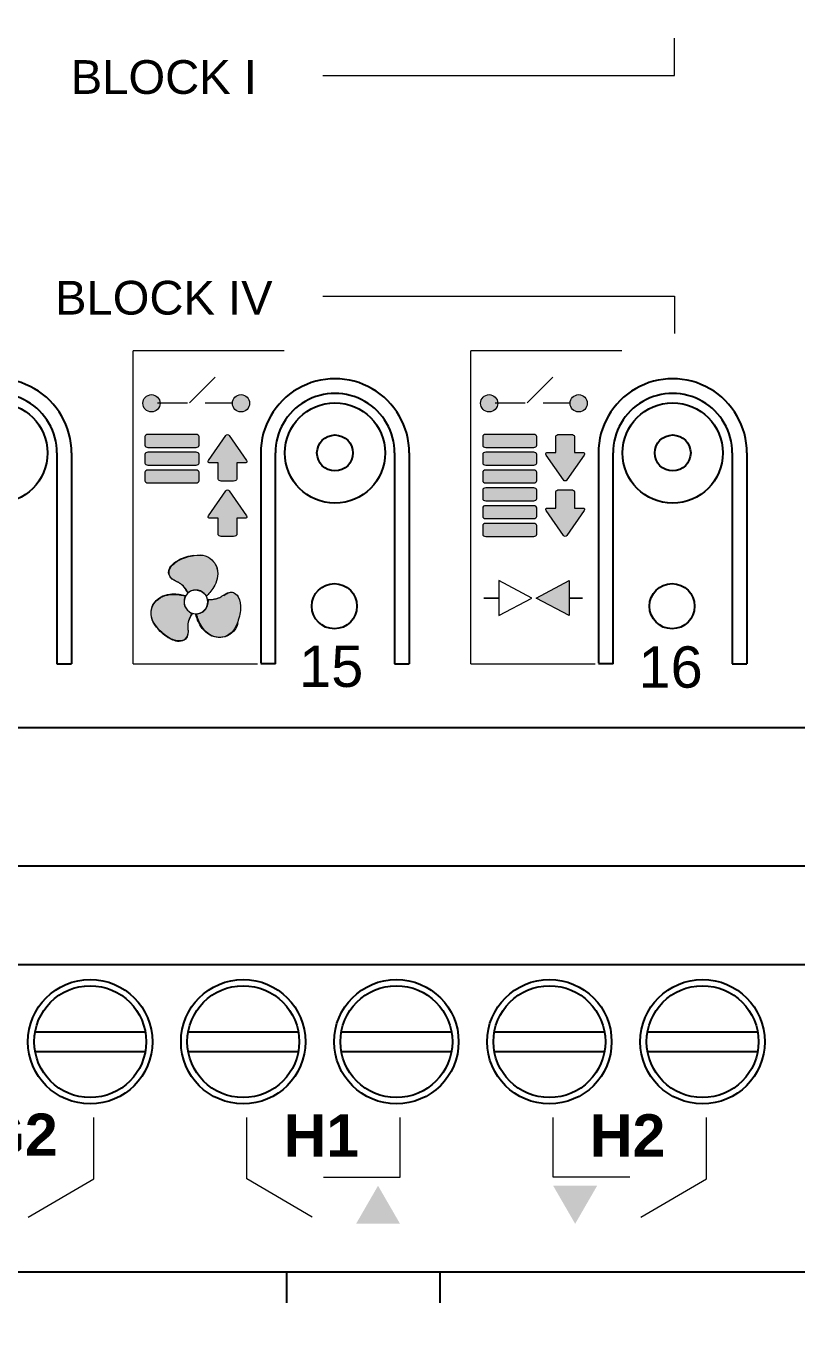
# Model space of a CAD drawing. Header units: millimetres. Extents: x -174 to 283928, y 1291 to 21053.
# Drawn here: x 9889.2 to 9921.1, y 20493.3 to 20547.8 of the extents above; entities that cross this region are included whole.
import ezdxf
from ezdxf.enums import TextEntityAlignment as Align

# ---------------------------------------------------------------- set-up
doc = ezdxf.new("R2010")
doc.units = ezdxf.units.MM
doc.layers.add('Enclosure', color=7, linetype='Continuous')
doc.layers.add('Serigraph', color=7, linetype='Continuous')
doc.styles.add('Arial Rounded', font='')
doc.styles.get("Standard").update_dxf_attribs({"font": 'arial.ttf'})
doc.styles.get('Arial Rounded').set_extended_font_data('Arial Rounded MT Bold')

# ---------------------------------------------------------------- blocks, each defined once
blk = doc.blocks.new('*U215')
at = {"ltscale": 2}
blk.add_lwpolyline([(0, 20), (0, -20), (840, -20), (840, 20), (0, 20)], dxfattribs=at)
for points in [[(565.234, 3), (581.234, 3, -0.414214), (583.234, 1), (583.234, -1, -0.414214), (581.234, -3), (565.234, -3, -0.414214), (563.234, -1), (563.234, 1, -0.414214)], [(590.234, 3), (606.234, 3, -0.414214), (608.234, 1), (608.234, -1, -0.414214), (606.234, -3), (590.234, -3, -0.414214), (588.234, -1), (588.234, 1, -0.414214)]]:
    blk.add_lwpolyline(points, format="xyb", close=True, dxfattribs=at)
blk = doc.blocks.new('ZIO-MB24_ENVOLVENTE')
at = {"layer": 'Enclosure'}
for p, q in [((35.337, -11.026), (35.337, -19.768)), ((35.943, -11.026), (35.944, -19.768)), ((43.786, -11.026), (43.786, -19.751)), ((44.393, -19.768), (44.392, -11.026)), ((49.337, -11.026), (49.337, -19.768)), ((49.943, -11.026), (49.944, -19.768)), ((57.786, -11.026), (57.786, -19.751)), ((58.393, -19.768), (58.392, -11.026)), ((63.337, -11.026), (63.337, -19.768)), ((63.943, -11.026), (63.944, -19.768)), ((211.6, -22.429), (0, -22.429)), ((190.547, -28.172), (9.504, -28.172)), ((9.504, -32.245), (190.547, -32.245)), ((0, -45), (211.6, -45))]:
    blk.add_line(p, q, dxfattribs=at)
at = {"layer": 'Enclosure', "lineweight": 25}
for p, q in [((35.337, -19.768), (35.944, -19.768)), ((44.393, -19.768), (43.786, -19.768)), ((49.337, -19.768), (49.944, -19.768)), ((58.393, -19.768), (57.786, -19.768)), ((63.337, -19.768), (63.944, -19.768))]:
    blk.add_line(p, q, dxfattribs=at)
at = {"layer": 'Enclosure'}
for points in [[(34.432, -35.046), (39.001, -35.046)], [(40.777, -35.046), (45.346, -35.046)], [(47.126, -35.046), (51.695, -35.046)], [(53.47, -35.046), (58.04, -35.046)], [(59.819, -35.046), (64.389, -35.046)], [(34.432, -35.852), (39.001, -35.852)], [(40.777, -35.852), (45.346, -35.852)], [(47.126, -35.852), (51.695, -35.852)], [(53.47, -35.852), (58.04, -35.852)], [(59.819, -35.852), (64.389, -35.852)]]:
    blk.add_lwpolyline(points, dxfattribs=at)
for centre, radius in [((32.865, -11.026), 2.081), ((46.865, -11.026), 2.081), ((60.865, -11.026), 2.081), ((46.865, -11.026), 0.746), ((60.865, -11.026), 0.746), ((46.84, -17.383), 0.936), ((60.84, -17.383), 0.936), ((36.717, -35.449), 2.58), ((36.717, -35.449), 2.32), ((43.061, -35.449), 2.58), ((43.061, -35.449), 2.32), ((49.41, -35.449), 2.58), ((49.41, -35.449), 2.32), ((55.755, -35.449), 2.58), ((55.755, -35.449), 2.32), ((62.104, -35.449), 2.58), ((62.104, -35.449), 2.32)]:
    blk.add_circle(centre, radius, dxfattribs=at)
for centre, radius, end in [((32.865, -11.026), 3.079, 179.9989), ((46.865, -11.026), 3.079, 179.9989), ((60.865, -11.026), 3.079, 179.9989), ((32.865, -11.026), 2.472, 180.0034), ((46.865, -11.026), 2.472, 180.0034), ((60.865, -11.026), 2.472, 180.0034)]:
    blk.add_arc(centre, radius, 359.9989, end, dxfattribs=at)
blk = doc.blocks.new('ZIO-MB24_SERIGRAFIA')
at = {"layer": 'Serigraph'}
h = blk.add_hatch(color=256, dxfattribs=at)
h.dxf.hatch_style = 1
h.paths.add_polyline_path([(39.612, -8.964, 1), (38.899, -8.964, 1)])
h = blk.add_hatch(color=256, dxfattribs=at)
h.dxf.hatch_style = 1
h.paths.add_polyline_path([(43.326, -8.964, 1), (42.613, -8.964, 1)])
h = blk.add_hatch(color=256, dxfattribs=at)
h.dxf.hatch_style = 1
h.paths.add_polyline_path([(53.612, -8.964, 1), (52.899, -8.964, 1)])
h = blk.add_hatch(color=256, dxfattribs=at)
h.dxf.hatch_style = 1
h.paths.add_polyline_path([(53.612, -8.964, 1), (52.899, -8.964, 1)])
h = blk.add_hatch(color=256, dxfattribs=at)
h.dxf.hatch_style = 1
h.paths.add_polyline_path([(57.326, -8.964, 1), (56.613, -8.964, 1)])
h = blk.add_hatch(color=256, dxfattribs=at)
h.dxf.hatch_style = 1
h.paths.add_polyline_path([(57.326, -8.964, 1), (56.613, -8.964, 1)])
h = blk.add_hatch(color=256, dxfattribs=at)
h.dxf.hatch_style = 2
edge = h.paths.add_edge_path()
edge.add_spline(control_points=[(39.112, -10.259), (39.044, -10.259), (38.988, -10.299), (38.988, -10.348), (38.988, -10.348), (38.988, -10.348), (38.988, -10.348), (38.988, -10.348), (38.988, -10.704), (38.988, -10.704), (38.988, -10.752), (39.044, -10.792), (39.112, -10.792), (39.112, -10.792), (39.112, -10.792), (39.112, -10.792), (39.112, -10.792), (41.106, -10.792), (41.106, -10.792), (41.175, -10.792), (41.231, -10.752), (41.231, -10.704), (41.231, -10.704), (41.231, -10.704), (41.231, -10.704), (41.231, -10.704), (41.231, -10.348), (41.231, -10.348), (41.231, -10.299), (41.175, -10.259), (41.106, -10.259), (41.106, -10.259), (41.106, -10.259), (41.106, -10.259), (41.106, -10.259), (39.112, -10.259), (39.112, -10.259)], knot_values=[0, 0, 0, 0, 1, 1, 1, 2, 2, 2, 3, 3, 3, 4, 4, 4, 5, 5, 5, 6, 6, 6, 7, 7, 7, 8, 8, 8, 9, 9, 9, 10, 10, 10, 11, 11, 11, 12, 12, 12, 12], degree=3, periodic=0)
h = blk.add_hatch(color=256, dxfattribs=at)
h.dxf.hatch_style = 2
edge = h.paths.add_edge_path()
edge.add_spline(control_points=[(43.195, -11.336), (43.195, -11.336), (42.478, -10.302), (42.478, -10.302), (42.439, -10.246), (42.376, -10.246), (42.338, -10.302), (42.338, -10.302), (41.62, -11.336), (41.62, -11.336), (41.585, -11.387), (41.597, -11.429), (41.645, -11.436), (41.645, -11.436), (42.024, -11.436), (42.024, -11.436), (42.024, -11.436), (42.024, -12.118), (42.024, -12.118), (42.024, -12.157), (42.082, -12.189), (42.152, -12.189), (42.152, -12.189), (42.663, -12.189), (42.663, -12.189), (42.733, -12.189), (42.791, -12.157), (42.791, -12.118), (42.791, -12.118), (42.791, -11.436), (42.791, -11.436), (42.791, -11.436), (43.17, -11.436), (43.17, -11.436), (43.218, -11.429), (43.23, -11.387), (43.195, -11.336)], knot_values=[0, 0, 0, 0, 1, 1, 1, 2, 2, 2, 3, 3, 3, 4, 4, 4, 5, 5, 5, 6, 6, 6, 7, 7, 7, 8, 8, 8, 9, 9, 9, 10, 10, 10, 11, 11, 11, 12, 12, 12, 12], degree=3, periodic=0)
h = blk.add_hatch(color=256, dxfattribs=at)
h.dxf.hatch_style = 2
edge = h.paths.add_edge_path()
edge.add_spline(control_points=[(53.112, -10.259), (53.044, -10.259), (52.988, -10.299), (52.988, -10.348), (52.988, -10.348), (52.988, -10.348), (52.988, -10.348), (52.988, -10.348), (52.988, -10.704), (52.988, -10.704), (52.988, -10.752), (53.044, -10.792), (53.112, -10.792), (53.112, -10.792), (53.112, -10.792), (53.112, -10.792), (53.112, -10.792), (55.106, -10.792), (55.106, -10.792), (55.174, -10.792), (55.231, -10.752), (55.231, -10.704), (55.231, -10.704), (55.231, -10.704), (55.231, -10.704), (55.231, -10.704), (55.231, -10.348), (55.231, -10.348), (55.231, -10.299), (55.174, -10.259), (55.106, -10.259), (55.106, -10.259), (55.106, -10.259), (55.106, -10.259), (55.106, -10.259), (53.112, -10.259), (53.112, -10.259)], knot_values=[0, 0, 0, 0, 1, 1, 1, 2, 2, 2, 3, 3, 3, 4, 4, 4, 5, 5, 5, 6, 6, 6, 7, 7, 7, 8, 8, 8, 9, 9, 9, 10, 10, 10, 11, 11, 11, 12, 12, 12, 12], degree=3, periodic=0)
h = blk.add_hatch(color=256, dxfattribs=at)
h.dxf.hatch_style = 2
edge = h.paths.add_edge_path()
edge.add_spline(control_points=[(55.623, -11.113), (55.623, -11.113), (56.339, -12.147), (56.339, -12.147), (56.378, -12.202), (56.441, -12.202), (56.479, -12.147), (56.479, -12.147), (57.197, -11.113), (57.197, -11.113), (57.232, -11.062), (57.22, -11.019), (57.172, -11.013), (57.172, -11.013), (56.792, -11.013), (56.792, -11.013), (56.792, -11.013), (56.792, -10.33), (56.792, -10.33), (56.792, -10.292), (56.735, -10.26), (56.665, -10.26), (56.665, -10.26), (56.154, -10.26), (56.154, -10.26), (56.084, -10.26), (56.026, -10.292), (56.026, -10.33), (56.026, -10.33), (56.026, -11.013), (56.026, -11.013), (56.026, -11.013), (55.647, -11.013), (55.647, -11.013), (55.599, -11.019), (55.587, -11.062), (55.623, -11.113)], knot_values=[0, 0, 0, 0, 1, 1, 1, 2, 2, 2, 3, 3, 3, 4, 4, 4, 5, 5, 5, 6, 6, 6, 7, 7, 7, 8, 8, 8, 9, 9, 9, 10, 10, 10, 11, 11, 11, 12, 12, 12, 12], degree=3, periodic=0)
h = blk.add_hatch(color=256, dxfattribs=at)
h.dxf.hatch_style = 2
edge = h.paths.add_edge_path()
edge.add_spline(control_points=[(39.112, -10.998), (39.044, -10.998), (38.988, -11.038), (38.988, -11.087), (38.988, -11.087), (38.988, -11.087), (38.988, -11.087), (38.988, -11.087), (38.988, -11.442), (38.988, -11.442), (38.988, -11.491), (39.044, -11.531), (39.112, -11.531), (39.112, -11.531), (39.112, -11.531), (39.112, -11.531), (39.112, -11.531), (41.106, -11.531), (41.106, -11.531), (41.175, -11.531), (41.231, -11.491), (41.231, -11.442), (41.231, -11.442), (41.231, -11.442), (41.231, -11.442), (41.231, -11.442), (41.231, -11.087), (41.231, -11.087), (41.231, -11.038), (41.175, -10.998), (41.106, -10.998), (41.106, -10.998), (41.106, -10.998), (41.106, -10.998), (41.106, -10.998), (39.112, -10.998), (39.112, -10.998)], knot_values=[0, 0, 0, 0, 1, 1, 1, 2, 2, 2, 3, 3, 3, 4, 4, 4, 5, 5, 5, 6, 6, 6, 7, 7, 7, 8, 8, 8, 9, 9, 9, 10, 10, 10, 11, 11, 11, 12, 12, 12, 12], degree=3, periodic=0)
h = blk.add_hatch(color=256, dxfattribs=at)
h.dxf.hatch_style = 2
edge = h.paths.add_edge_path()
edge.add_spline(control_points=[(53.112, -10.998), (53.044, -10.998), (52.988, -11.038), (52.988, -11.087), (52.988, -11.087), (52.988, -11.087), (52.988, -11.087), (52.988, -11.087), (52.988, -11.442), (52.988, -11.442), (52.988, -11.491), (53.044, -11.531), (53.112, -11.531), (53.112, -11.531), (53.112, -11.531), (53.112, -11.531), (53.112, -11.531), (55.106, -11.531), (55.106, -11.531), (55.174, -11.531), (55.231, -11.491), (55.231, -11.442), (55.231, -11.442), (55.231, -11.442), (55.231, -11.442), (55.231, -11.442), (55.231, -11.087), (55.231, -11.087), (55.231, -11.038), (55.174, -10.998), (55.106, -10.998), (55.106, -10.998), (55.106, -10.998), (55.106, -10.998), (55.106, -10.998), (53.112, -10.998), (53.112, -10.998)], knot_values=[0, 0, 0, 0, 1, 1, 1, 2, 2, 2, 3, 3, 3, 4, 4, 4, 5, 5, 5, 6, 6, 6, 7, 7, 7, 8, 8, 8, 9, 9, 9, 10, 10, 10, 11, 11, 11, 12, 12, 12, 12], degree=3, periodic=0)
h = blk.add_hatch(color=256, dxfattribs=at)
h.dxf.hatch_style = 2
edge = h.paths.add_edge_path()
edge.add_spline(control_points=[(39.112, -11.736), (39.044, -11.736), (38.988, -11.776), (38.988, -11.825), (38.988, -11.825), (38.988, -11.825), (38.988, -11.825), (38.988, -11.825), (38.988, -12.18), (38.988, -12.18), (38.988, -12.229), (39.044, -12.269), (39.112, -12.269), (39.112, -12.269), (39.112, -12.269), (39.112, -12.269), (39.112, -12.269), (41.106, -12.269), (41.106, -12.269), (41.175, -12.269), (41.231, -12.229), (41.231, -12.18), (41.231, -12.18), (41.231, -12.18), (41.231, -12.18), (41.231, -12.18), (41.231, -11.825), (41.231, -11.825), (41.231, -11.776), (41.175, -11.736), (41.106, -11.736), (41.106, -11.736), (41.106, -11.736), (41.106, -11.736), (41.106, -11.736), (39.112, -11.736), (39.112, -11.736)], knot_values=[0, 0, 0, 0, 1, 1, 1, 2, 2, 2, 3, 3, 3, 4, 4, 4, 5, 5, 5, 6, 6, 6, 7, 7, 7, 8, 8, 8, 9, 9, 9, 10, 10, 10, 11, 11, 11, 12, 12, 12, 12], degree=3, periodic=0)
h = blk.add_hatch(color=256, dxfattribs=at)
h.dxf.hatch_style = 2
edge = h.paths.add_edge_path()
edge.add_spline(control_points=[(53.112, -11.736), (53.044, -11.736), (52.988, -11.776), (52.988, -11.825), (52.988, -11.825), (52.988, -11.825), (52.988, -11.825), (52.988, -11.825), (52.988, -12.18), (52.988, -12.18), (52.988, -12.229), (53.044, -12.269), (53.112, -12.269), (53.112, -12.269), (53.112, -12.269), (53.112, -12.269), (53.112, -12.269), (55.106, -12.269), (55.106, -12.269), (55.174, -12.269), (55.231, -12.229), (55.231, -12.18), (55.231, -12.18), (55.231, -12.18), (55.231, -12.18), (55.231, -12.18), (55.231, -11.825), (55.231, -11.825), (55.231, -11.776), (55.174, -11.736), (55.106, -11.736), (55.106, -11.736), (55.106, -11.736), (55.106, -11.736), (55.106, -11.736), (53.112, -11.736), (53.112, -11.736)], knot_values=[0, 0, 0, 0, 1, 1, 1, 2, 2, 2, 3, 3, 3, 4, 4, 4, 5, 5, 5, 6, 6, 6, 7, 7, 7, 8, 8, 8, 9, 9, 9, 10, 10, 10, 11, 11, 11, 12, 12, 12, 12], degree=3, periodic=0)
h = blk.add_hatch(color=256, dxfattribs=at)
h.dxf.hatch_style = 2
edge = h.paths.add_edge_path()
edge.add_spline(control_points=[(43.195, -13.632), (43.195, -13.632), (42.478, -12.598), (42.478, -12.598), (42.439, -12.542), (42.376, -12.542), (42.338, -12.598), (42.338, -12.598), (41.62, -13.632), (41.62, -13.632), (41.585, -13.683), (41.597, -13.726), (41.645, -13.732), (41.645, -13.732), (42.024, -13.732), (42.024, -13.732), (42.024, -13.732), (42.024, -14.415), (42.024, -14.415), (42.024, -14.454), (42.082, -14.485), (42.152, -14.485), (42.152, -14.485), (42.663, -14.485), (42.663, -14.485), (42.733, -14.485), (42.791, -14.454), (42.791, -14.415), (42.791, -14.415), (42.791, -13.732), (42.791, -13.732), (42.791, -13.732), (43.17, -13.732), (43.17, -13.732), (43.218, -13.726), (43.23, -13.683), (43.195, -13.632)], knot_values=[0, 0, 0, 0, 1, 1, 1, 2, 2, 2, 3, 3, 3, 4, 4, 4, 5, 5, 5, 6, 6, 6, 7, 7, 7, 8, 8, 8, 9, 9, 9, 10, 10, 10, 11, 11, 11, 12, 12, 12, 12], degree=3, periodic=0)
h = blk.add_hatch(color=256, dxfattribs=at)
h.dxf.hatch_style = 2
edge = h.paths.add_edge_path()
edge.add_spline(control_points=[(53.112, -12.475), (53.044, -12.475), (52.988, -12.515), (52.988, -12.564), (52.988, -12.564), (52.988, -12.564), (52.988, -12.564), (52.988, -12.564), (52.988, -12.919), (52.988, -12.919), (52.988, -12.968), (53.044, -13.008), (53.112, -13.008), (53.112, -13.008), (53.112, -13.008), (53.112, -13.008), (53.112, -13.008), (55.106, -13.008), (55.106, -13.008), (55.174, -13.008), (55.231, -12.968), (55.231, -12.919), (55.231, -12.919), (55.231, -12.919), (55.231, -12.919), (55.231, -12.919), (55.231, -12.564), (55.231, -12.564), (55.231, -12.515), (55.174, -12.475), (55.106, -12.475), (55.106, -12.475), (55.106, -12.475), (55.106, -12.475), (55.106, -12.475), (53.112, -12.475), (53.112, -12.475)], knot_values=[0, 0, 0, 0, 1, 1, 1, 2, 2, 2, 3, 3, 3, 4, 4, 4, 5, 5, 5, 6, 6, 6, 7, 7, 7, 8, 8, 8, 9, 9, 9, 10, 10, 10, 11, 11, 11, 12, 12, 12, 12], degree=3, periodic=0)
h = blk.add_hatch(color=256, dxfattribs=at)
h.dxf.hatch_style = 2
edge = h.paths.add_edge_path()
edge.add_spline(control_points=[(55.623, -13.409), (55.623, -13.409), (56.339, -14.443), (56.339, -14.443), (56.378, -14.499), (56.441, -14.499), (56.479, -14.443), (56.479, -14.443), (57.197, -13.409), (57.197, -13.409), (57.232, -13.358), (57.22, -13.315), (57.172, -13.309), (57.172, -13.309), (56.792, -13.309), (56.792, -13.309), (56.792, -13.309), (56.792, -12.626), (56.792, -12.626), (56.792, -12.588), (56.735, -12.556), (56.665, -12.556), (56.665, -12.556), (56.154, -12.556), (56.154, -12.556), (56.084, -12.556), (56.026, -12.588), (56.026, -12.626), (56.026, -12.626), (56.026, -13.309), (56.026, -13.309), (56.026, -13.309), (55.647, -13.309), (55.647, -13.309), (55.599, -13.315), (55.587, -13.358), (55.623, -13.409)], knot_values=[0, 0, 0, 0, 1, 1, 1, 2, 2, 2, 3, 3, 3, 4, 4, 4, 5, 5, 5, 6, 6, 6, 7, 7, 7, 8, 8, 8, 9, 9, 9, 10, 10, 10, 11, 11, 11, 12, 12, 12, 12], degree=3, periodic=0)
h = blk.add_hatch(color=256, dxfattribs=at)
h.dxf.hatch_style = 2
edge = h.paths.add_edge_path()
edge.add_spline(control_points=[(53.112, -13.213), (53.044, -13.213), (52.988, -13.253), (52.988, -13.302), (52.988, -13.302), (52.988, -13.302), (52.988, -13.302), (52.988, -13.302), (52.988, -13.657), (52.988, -13.657), (52.988, -13.706), (53.044, -13.746), (53.112, -13.746), (53.112, -13.746), (53.112, -13.746), (53.112, -13.746), (53.112, -13.746), (55.106, -13.746), (55.106, -13.746), (55.174, -13.746), (55.231, -13.706), (55.231, -13.657), (55.231, -13.657), (55.231, -13.657), (55.231, -13.657), (55.231, -13.657), (55.231, -13.302), (55.231, -13.302), (55.231, -13.253), (55.174, -13.213), (55.106, -13.213), (55.106, -13.213), (55.106, -13.213), (55.106, -13.213), (55.106, -13.213), (53.112, -13.213), (53.112, -13.213)], knot_values=[0, 0, 0, 0, 1, 1, 1, 2, 2, 2, 3, 3, 3, 4, 4, 4, 5, 5, 5, 6, 6, 6, 7, 7, 7, 8, 8, 8, 9, 9, 9, 10, 10, 10, 11, 11, 11, 12, 12, 12, 12], degree=3, periodic=0)
h = blk.add_hatch(color=256, dxfattribs=at)
h.dxf.hatch_style = 2
edge = h.paths.add_edge_path()
edge.add_spline(control_points=[(53.112, -13.951), (53.044, -13.951), (52.988, -13.992), (52.988, -14.04), (52.988, -14.04), (52.988, -14.04), (52.988, -14.04), (52.988, -14.04), (52.988, -14.396), (52.988, -14.396), (52.988, -14.445), (53.044, -14.485), (53.112, -14.485), (53.112, -14.485), (53.112, -14.485), (53.112, -14.485), (53.112, -14.485), (55.106, -14.485), (55.106, -14.485), (55.174, -14.485), (55.231, -14.445), (55.231, -14.396), (55.231, -14.396), (55.231, -14.396), (55.231, -14.396), (55.231, -14.396), (55.231, -14.04), (55.231, -14.04), (55.231, -13.992), (55.174, -13.951), (55.106, -13.951), (55.106, -13.951), (55.106, -13.951), (55.106, -13.951), (55.106, -13.951), (53.112, -13.951), (53.112, -13.951)], knot_values=[0, 0, 0, 0, 1, 1, 1, 2, 2, 2, 3, 3, 3, 4, 4, 4, 5, 5, 5, 6, 6, 6, 7, 7, 7, 8, 8, 8, 9, 9, 9, 10, 10, 10, 11, 11, 11, 12, 12, 12, 12], degree=3, periodic=0)
h = blk.add_hatch(color=256, dxfattribs=at)
h.dxf.hatch_style = 2
edge = h.paths.add_edge_path()
edge.add_spline(control_points=[(40.754, -16.819), (40.674, -16.654), (40.554, -16.511), (40.422, -16.423), (40.383, -16.398), (40.338, -16.377), (40.29, -16.355), (40.165, -16.295), (40.024, -16.229), (39.978, -16.052), (39.956, -15.964), (39.971, -15.873), (40.023, -15.784), (40.112, -15.629), (40.291, -15.513), (40.389, -15.459), (40.584, -15.351), (40.812, -15.299), (41.011, -15.265), (41.343, -15.205), (41.637, -15.3), (41.816, -15.526), (41.877, -15.602), (41.928, -15.703), (41.956, -15.801), (42.041, -16.102), (41.931, -16.387), (41.823, -16.574), (41.775, -16.656), (41.719, -16.735), (41.655, -16.81), (41.608, -16.864), (41.562, -16.913), (41.517, -16.956), (41.517, -16.956), (41.373, -16.73), (41.148, -16.716), (40.944, -16.703), (40.754, -16.819), (40.754, -16.819)], knot_values=[0, 0, 0, 0, 1, 1, 1, 2, 2, 2, 3, 3, 3, 4, 4, 4, 5, 5, 5, 6, 6, 6, 7, 7, 7, 8, 8, 8, 9, 9, 9, 10, 10, 10, 11, 11, 11, 12, 12, 12, 13, 13, 13, 13], degree=3, periodic=0)
h = blk.add_hatch(color=256, dxfattribs=at)
h.dxf.hatch_style = 2
h.paths.add_polyline_path([(56.57, -16.322), (56.57, -17.771), (55.199, -17.047)])
h = blk.add_hatch(color=256, dxfattribs=at)
h.dxf.hatch_style = 2
edge = h.paths.add_edge_path()
edge.add_spline(control_points=[(40.939, -17.694), (40.836, -17.847), (40.772, -18.021), (40.762, -18.18), (40.76, -18.226), (40.764, -18.276), (40.769, -18.329), (40.78, -18.467), (40.793, -18.622), (40.662, -18.75), (40.597, -18.813), (40.511, -18.845), (40.408, -18.845), (40.229, -18.845), (40.039, -18.748), (39.944, -18.691), (39.753, -18.576), (39.594, -18.404), (39.465, -18.249), (39.247, -17.992), (39.181, -17.689), (39.288, -17.421), (39.324, -17.331), (39.385, -17.236), (39.456, -17.163), (39.674, -16.938), (39.976, -16.892), (40.192, -16.892), (40.287, -16.892), (40.383, -16.901), (40.48, -16.919), (40.551, -16.933), (40.617, -16.948), (40.676, -16.966), (40.676, -16.966), (40.552, -17.204), (40.653, -17.406), (40.743, -17.588), (40.939, -17.694), (40.939, -17.694)], knot_values=[0, 0, 0, 0, 1, 1, 1, 2, 2, 2, 3, 3, 3, 4, 4, 4, 5, 5, 5, 6, 6, 6, 7, 7, 7, 8, 8, 8, 9, 9, 9, 10, 10, 10, 11, 11, 11, 12, 12, 12, 13, 13, 13, 13], degree=3, periodic=0)
h = blk.add_hatch(color=256, dxfattribs=at)
h.dxf.hatch_style = 2
edge = h.paths.add_edge_path()
edge.add_spline(control_points=[(41.604, -17.097), (41.788, -17.11), (41.971, -17.078), (42.114, -17.007), (42.155, -16.986), (42.196, -16.958), (42.239, -16.927), (42.353, -16.849), (42.481, -16.759), (42.657, -16.808), (42.745, -16.834), (42.815, -16.892), (42.867, -16.981), (42.956, -17.136), (42.967, -17.349), (42.965, -17.461), (42.961, -17.683), (42.892, -17.907), (42.822, -18.096), (42.708, -18.413), (42.479, -18.622), (42.194, -18.663), (42.097, -18.678), (41.985, -18.671), (41.886, -18.647), (41.582, -18.57), (41.391, -18.332), (41.283, -18.145), (41.235, -18.063), (41.195, -17.974), (41.162, -17.882), (41.139, -17.813), (41.119, -17.749), (41.105, -17.688), (41.105, -17.688), (41.373, -17.677), (41.498, -17.489), (41.61, -17.319), (41.604, -17.097), (41.604, -17.097)], knot_values=[0, 0, 0, 0, 1, 1, 1, 2, 2, 2, 3, 3, 3, 4, 4, 4, 5, 5, 5, 6, 6, 6, 7, 7, 7, 8, 8, 8, 9, 9, 9, 10, 10, 10, 11, 11, 11, 12, 12, 12, 13, 13, 13, 13], degree=3, periodic=0)
h = blk.add_hatch(color=256, dxfattribs=at)
h.dxf.hatch_style = 2
h.paths.add_polyline_path([(47.739, -43.003), (48.65, -41.424), (49.562, -43.003)])
h = blk.add_hatch(color=256, dxfattribs=at)
h.dxf.hatch_style = 2
h.paths.add_polyline_path([(55.91, -41.425), (56.822, -43.004), (57.733, -41.425)])
at = {"layer": 'Serigraph', "lineweight": 9}
for p, q in [((60.945, 4.635), (60.945, 6.177)), ((46.355, 4.635), (60.945, 4.635)), ((46.355, -4.521), (60.945, -4.521)), ((60.945, -4.521), (60.945, -6.063)), ((44.754, -6.79), (38.492, -6.79)), ((38.492, -19.768), (38.492, -6.79)), ((58.754, -6.79), (52.492, -6.79)), ((52.492, -19.768), (52.492, -6.79)), ((38.492, -19.768), (43.654, -19.768)), ((52.492, -19.768), (57.654, -19.768))]:
    blk.add_line(p, q, dxfattribs=at)
at = {"layer": 'Serigraph', "lineweight": 18}
for p, q in [((41.895, -7.881), (40.834, -8.942)), ((55.895, -7.881), (54.834, -8.942)), ((55.895, -7.881), (54.834, -8.942)), ((40.756, -8.954), (39.506, -8.954)), ((42.613, -8.964), (41.489, -8.964)), ((54.756, -8.954), (53.506, -8.954)), ((54.756, -8.954), (53.506, -8.954)), ((56.613, -8.964), (55.489, -8.964)), ((56.613, -8.964), (55.489, -8.964)), ((36.862, -41.133), (36.862, -38.595)), ((43.209, -41.133), (43.209, -38.595)), ((49.561, -41.071), (49.561, -38.595)), ((55.909, -41.071), (55.909, -38.595)), ((62.261, -41.133), (62.261, -38.595)), ((34.145, -42.732), (36.862, -41.133)), ((45.925, -42.732), (43.209, -41.133)), ((46.386, -41.071), (49.561, -41.071)), ((59.085, -41.071), (55.909, -41.071)), ((59.546, -42.732), (62.261, -41.133))]:
    blk.add_line(p, q, dxfattribs=at)
at = {"layer": 'Serigraph', "lineweight": 0}
for p, q in [((53.653, -16.322), (53.653, -17.771)), ((55.025, -17.047), (53.653, -16.322)), ((55.199, -17.047), (56.57, -16.322)), ((56.57, -16.322), (56.57, -17.771)), ((40.772, -16.83), (40.772, -16.83)), ((41.604, -17.117), (41.604, -17.117)), ((53.079, -17.046), (53.041, -17.046)), ((53.041, -17.046), (53.078, -17.046)), ((53.078, -17.046), (53.653, -17.046)), ((53.653, -17.046), (53.079, -17.046)), ((53.653, -17.771), (55.025, -17.047)), ((56.57, -17.771), (55.199, -17.047)), ((57.124, -17.046), (56.57, -17.046)), ((56.57, -17.046), (57.126, -17.046))]:
    blk.add_line(p, q, dxfattribs=at)
at = {"layer": 'Serigraph', "lineweight": 5}
for centre in [(39.256, -8.964), (42.969, -8.964), (53.256, -8.964), (53.256, -8.964), (56.969, -8.964), (56.969, -8.964)]:
    blk.add_circle(centre, 0.357, dxfattribs=at)
at = {"layer": 'Serigraph', "lineweight": 0}
for points in [[(39.112, -10.259), (39.044, -10.259), (38.988, -10.299), (38.988, -10.348)], [(38.988, -10.348), (38.988, -10.348), (38.988, -10.704), (38.988, -10.704)], [(41.106, -10.259), (41.106, -10.259), (39.112, -10.259), (39.112, -10.259)], [(41.231, -10.348), (41.231, -10.299), (41.175, -10.259), (41.106, -10.259)], [(41.231, -10.704), (41.231, -10.704), (41.231, -10.348), (41.231, -10.348)], [(53.112, -10.259), (53.044, -10.259), (52.988, -10.299), (52.988, -10.348)], [(52.988, -10.348), (52.988, -10.348), (52.988, -10.704), (52.988, -10.704)], [(55.106, -10.259), (55.106, -10.259), (53.112, -10.259), (53.112, -10.259)], [(55.231, -10.348), (55.231, -10.299), (55.174, -10.259), (55.106, -10.259)], [(55.231, -10.704), (55.231, -10.704), (55.231, -10.348), (55.231, -10.348)], [(38.988, -10.704), (38.988, -10.752), (39.044, -10.792), (39.112, -10.792)], [(39.112, -10.792), (39.112, -10.792), (41.106, -10.792), (41.106, -10.792)], [(41.106, -10.792), (41.175, -10.792), (41.231, -10.752), (41.231, -10.704)], [(52.988, -10.704), (52.988, -10.752), (53.044, -10.792), (53.112, -10.792)], [(53.112, -10.792), (53.112, -10.792), (55.106, -10.792), (55.106, -10.792)], [(55.106, -10.792), (55.174, -10.792), (55.231, -10.752), (55.231, -10.704)], [(39.112, -10.998), (39.044, -10.998), (38.988, -11.038), (38.988, -11.087)], [(38.988, -11.087), (38.988, -11.087), (38.988, -11.442), (38.988, -11.442)], [(38.988, -11.442), (38.988, -11.491), (39.044, -11.531), (39.112, -11.531)], [(41.106, -10.998), (41.106, -10.998), (39.112, -10.998), (39.112, -10.998)], [(41.231, -11.087), (41.231, -11.038), (41.175, -10.998), (41.106, -10.998)], [(41.106, -11.531), (41.175, -11.531), (41.231, -11.491), (41.231, -11.442)], [(41.231, -11.442), (41.231, -11.442), (41.231, -11.087), (41.231, -11.087)], [(53.112, -10.998), (53.044, -10.998), (52.988, -11.038), (52.988, -11.087)], [(52.988, -11.087), (52.988, -11.087), (52.988, -11.442), (52.988, -11.442)], [(52.988, -11.442), (52.988, -11.491), (53.044, -11.531), (53.112, -11.531)], [(55.106, -10.998), (55.106, -10.998), (53.112, -10.998), (53.112, -10.998)], [(55.231, -11.087), (55.231, -11.038), (55.174, -10.998), (55.106, -10.998)], [(55.106, -11.531), (55.174, -11.531), (55.231, -11.491), (55.231, -11.442)], [(55.231, -11.442), (55.231, -11.442), (55.231, -11.087), (55.231, -11.087)], [(39.112, -11.736), (39.044, -11.736), (38.988, -11.776), (38.988, -11.825)], [(38.988, -11.825), (38.988, -11.825), (38.988, -12.18), (38.988, -12.18)], [(39.112, -11.531), (39.112, -11.531), (41.106, -11.531), (41.106, -11.531)], [(41.106, -11.736), (41.106, -11.736), (39.112, -11.736), (39.112, -11.736)], [(41.231, -11.825), (41.231, -11.776), (41.175, -11.736), (41.106, -11.736)], [(41.231, -12.18), (41.231, -12.18), (41.231, -11.825), (41.231, -11.825)], [(53.112, -11.736), (53.044, -11.736), (52.988, -11.776), (52.988, -11.825)], [(52.988, -11.825), (52.988, -11.825), (52.988, -12.18), (52.988, -12.18)], [(53.112, -11.531), (53.112, -11.531), (55.106, -11.531), (55.106, -11.531)], [(55.106, -11.736), (55.106, -11.736), (53.112, -11.736), (53.112, -11.736)], [(55.231, -11.825), (55.231, -11.776), (55.174, -11.736), (55.106, -11.736)], [(55.231, -12.18), (55.231, -12.18), (55.231, -11.825), (55.231, -11.825)], [(38.988, -12.18), (38.988, -12.229), (39.044, -12.269), (39.112, -12.269)], [(39.112, -12.269), (39.112, -12.269), (41.106, -12.269), (41.106, -12.269)], [(41.106, -12.269), (41.175, -12.269), (41.231, -12.229), (41.231, -12.18)], [(52.988, -12.18), (52.988, -12.229), (53.044, -12.269), (53.112, -12.269)], [(53.112, -12.475), (53.044, -12.475), (52.988, -12.515), (52.988, -12.564)], [(53.112, -12.269), (53.112, -12.269), (55.106, -12.269), (55.106, -12.269)], [(55.106, -12.475), (55.106, -12.475), (53.112, -12.475), (53.112, -12.475)], [(55.106, -12.269), (55.174, -12.269), (55.231, -12.229), (55.231, -12.18)], [(55.231, -12.564), (55.231, -12.515), (55.174, -12.475), (55.106, -12.475)], [(52.988, -12.564), (52.988, -12.564), (52.988, -12.919), (52.988, -12.919)], [(52.988, -12.919), (52.988, -12.968), (53.044, -13.008), (53.112, -13.008)], [(53.112, -13.008), (53.112, -13.008), (55.106, -13.008), (55.106, -13.008)], [(55.106, -13.008), (55.174, -13.008), (55.231, -12.968), (55.231, -12.919)], [(55.231, -12.919), (55.231, -12.919), (55.231, -12.564), (55.231, -12.564)], [(53.112, -13.213), (53.044, -13.213), (52.988, -13.253), (52.988, -13.302)], [(52.988, -13.302), (52.988, -13.302), (52.988, -13.657), (52.988, -13.657)], [(55.106, -13.213), (55.106, -13.213), (53.112, -13.213), (53.112, -13.213)], [(55.231, -13.302), (55.231, -13.253), (55.174, -13.213), (55.106, -13.213)], [(55.231, -13.657), (55.231, -13.657), (55.231, -13.302), (55.231, -13.302)], [(52.988, -13.657), (52.988, -13.706), (53.044, -13.746), (53.112, -13.746)], [(53.112, -13.951), (53.044, -13.951), (52.988, -13.992), (52.988, -14.04)], [(52.988, -14.04), (52.988, -14.04), (52.988, -14.396), (52.988, -14.396)], [(53.112, -13.746), (53.112, -13.746), (55.106, -13.746), (55.106, -13.746)], [(55.106, -13.951), (55.106, -13.951), (53.112, -13.951), (53.112, -13.951)], [(55.106, -13.746), (55.174, -13.746), (55.231, -13.706), (55.231, -13.657)], [(55.231, -14.04), (55.231, -13.992), (55.174, -13.951), (55.106, -13.951)], [(55.231, -14.396), (55.231, -14.396), (55.231, -14.04), (55.231, -14.04)], [(52.988, -14.396), (52.988, -14.445), (53.044, -14.485), (53.112, -14.485)], [(53.112, -14.485), (53.112, -14.485), (55.106, -14.485), (55.106, -14.485)], [(55.106, -14.485), (55.174, -14.485), (55.231, -14.445), (55.231, -14.396)], [(40.389, -15.459), (40.584, -15.351), (40.812, -15.299), (41.011, -15.265)], [(41.029, -15.275), (41.36, -15.215), (41.655, -15.31), (41.834, -15.536)], [(39.978, -16.052), (39.956, -15.964), (39.971, -15.873), (40.023, -15.784)], [(40.023, -15.784), (40.112, -15.629), (40.291, -15.513), (40.389, -15.459)], [(41.834, -15.536), (41.895, -15.612), (41.946, -15.713), (41.974, -15.811)], [(41.974, -15.811), (42.059, -16.112), (41.948, -16.397), (41.841, -16.584)], [(40.29, -16.355), (40.165, -16.295), (40.024, -16.229), (39.978, -16.052)], [(40.422, -16.423), (40.383, -16.398), (40.338, -16.377), (40.29, -16.355)], [(40.754, -16.819), (40.674, -16.654), (40.554, -16.511), (40.422, -16.423)], [(41.148, -16.716), (40.944, -16.703), (40.754, -16.819), (40.754, -16.819)], [(41.534, -16.966), (41.534, -16.966), (41.39, -16.74), (41.165, -16.726)], [(41.673, -16.82), (41.625, -16.874), (41.579, -16.923), (41.534, -16.966)], [(41.841, -16.584), (41.793, -16.666), (41.737, -16.745), (41.673, -16.82)], [(42.257, -16.937), (42.371, -16.859), (42.499, -16.769), (42.675, -16.818)], [(39.465, -18.249), (39.247, -17.992), (39.181, -17.689), (39.288, -17.421)], [(39.288, -17.421), (39.324, -17.331), (39.385, -17.236), (39.456, -17.163)], [(40.48, -16.919), (40.551, -16.933), (40.617, -16.948), (40.676, -16.966)], [(40.676, -16.966), (40.676, -16.966), (40.552, -17.204), (40.653, -17.406)], [(40.653, -17.406), (40.743, -17.588), (40.939, -17.694), (40.939, -17.694)], [(41.515, -17.499), (41.628, -17.329), (41.622, -17.107), (41.622, -17.107)], [(41.604, -17.097), (41.788, -17.11), (41.971, -17.078), (42.114, -17.007)], [(40.939, -17.694), (40.836, -17.847), (40.772, -18.021), (40.762, -18.18)], [(41.123, -17.698), (41.123, -17.698), (41.391, -17.687), (41.515, -17.499)], [(41.18, -17.892), (41.156, -17.823), (41.137, -17.759), (41.123, -17.698)], [(41.3, -18.155), (41.253, -18.073), (41.213, -17.984), (41.18, -17.892)], [(39.944, -18.691), (39.753, -18.576), (39.594, -18.404), (39.465, -18.249)], [(40.769, -18.329), (40.78, -18.467), (40.793, -18.622), (40.662, -18.75)], [(40.762, -18.18), (40.76, -18.226), (40.764, -18.276), (40.769, -18.329)], [(41.903, -18.657), (41.6, -18.58), (41.409, -18.342), (41.3, -18.155)], [(42.84, -18.106), (42.726, -18.423), (42.497, -18.632), (42.211, -18.673)], [(42.211, -18.673), (42.115, -18.688), (42.003, -18.681), (41.903, -18.657)]]:
    blk.add_open_spline(points, degree=3, dxfattribs=at)
for points, knots in [([(43.195, -11.336), (43.195, -11.336), (42.478, -10.302), (42.478, -10.302), (42.439, -10.246), (42.376, -10.246), (42.338, -10.302), (42.338, -10.302), (41.62, -11.336), (41.62, -11.336), (41.585, -11.387), (41.597, -11.429), (41.645, -11.436), (41.645, -11.436), (42.024, -11.436), (42.024, -11.436), (42.024, -11.436), (42.024, -12.118), (42.024, -12.118), (42.024, -12.157), (42.082, -12.189), (42.152, -12.189), (42.152, -12.189), (42.663, -12.189), (42.663, -12.189), (42.733, -12.189), (42.791, -12.157), (42.791, -12.118), (42.791, -12.118), (42.791, -11.436), (42.791, -11.436), (42.791, -11.436), (43.17, -11.436), (43.17, -11.436), (43.218, -11.429), (43.23, -11.387), (43.195, -11.336)], [0, 0, 0, 0, 1, 1, 1, 2, 2, 2, 3, 3, 3, 4, 4, 4, 5, 5, 5, 6, 6, 6, 7, 7, 7, 8, 8, 8, 9, 9, 9, 10, 10, 10, 11, 11, 11, 12, 12, 12, 12]), ([(55.623, -11.113), (55.623, -11.113), (56.339, -12.147), (56.339, -12.147), (56.378, -12.202), (56.441, -12.202), (56.479, -12.147), (56.479, -12.147), (57.197, -11.113), (57.197, -11.113), (57.232, -11.062), (57.22, -11.019), (57.172, -11.013), (57.172, -11.013), (56.792, -11.013), (56.792, -11.013), (56.792, -11.013), (56.792, -10.33), (56.792, -10.33), (56.792, -10.292), (56.735, -10.26), (56.665, -10.26), (56.665, -10.26), (56.154, -10.26), (56.154, -10.26), (56.084, -10.26), (56.026, -10.292), (56.026, -10.33), (56.026, -10.33), (56.026, -11.013), (56.026, -11.013), (56.026, -11.013), (55.647, -11.013), (55.647, -11.013), (55.599, -11.019), (55.587, -11.062), (55.623, -11.113)], [0, 0, 0, 0, 1, 1, 1, 2, 2, 2, 3, 3, 3, 4, 4, 4, 5, 5, 5, 6, 6, 6, 7, 7, 7, 8, 8, 8, 9, 9, 9, 10, 10, 10, 11, 11, 11, 12, 12, 12, 12]), ([(43.195, -13.632), (43.195, -13.632), (42.478, -12.598), (42.478, -12.598), (42.439, -12.542), (42.376, -12.542), (42.338, -12.598), (42.338, -12.598), (41.62, -13.632), (41.62, -13.632), (41.585, -13.683), (41.597, -13.726), (41.645, -13.732), (41.645, -13.732), (42.024, -13.732), (42.024, -13.732), (42.024, -13.732), (42.024, -14.415), (42.024, -14.415), (42.024, -14.454), (42.082, -14.485), (42.152, -14.485), (42.152, -14.485), (42.663, -14.485), (42.663, -14.485), (42.733, -14.485), (42.791, -14.454), (42.791, -14.415), (42.791, -14.415), (42.791, -13.732), (42.791, -13.732), (42.791, -13.732), (43.17, -13.732), (43.17, -13.732), (43.218, -13.726), (43.23, -13.683), (43.195, -13.632)], [0, 0, 0, 0, 1, 1, 1, 2, 2, 2, 3, 3, 3, 4, 4, 4, 5, 5, 5, 6, 6, 6, 7, 7, 7, 8, 8, 8, 9, 9, 9, 10, 10, 10, 11, 11, 11, 12, 12, 12, 12]), ([(55.623, -13.409), (55.623, -13.409), (56.339, -14.443), (56.339, -14.443), (56.378, -14.499), (56.441, -14.499), (56.479, -14.443), (56.479, -14.443), (57.197, -13.409), (57.197, -13.409), (57.232, -13.358), (57.22, -13.315), (57.172, -13.309), (57.172, -13.309), (56.792, -13.309), (56.792, -13.309), (56.792, -13.309), (56.792, -12.626), (56.792, -12.626), (56.792, -12.588), (56.735, -12.556), (56.665, -12.556), (56.665, -12.556), (56.154, -12.556), (56.154, -12.556), (56.084, -12.556), (56.026, -12.588), (56.026, -12.626), (56.026, -12.626), (56.026, -13.309), (56.026, -13.309), (56.026, -13.309), (55.647, -13.309), (55.647, -13.309), (55.599, -13.315), (55.587, -13.358), (55.623, -13.409)], [0, 0, 0, 0, 1, 1, 1, 2, 2, 2, 3, 3, 3, 4, 4, 4, 5, 5, 5, 6, 6, 6, 7, 7, 7, 8, 8, 8, 9, 9, 9, 10, 10, 10, 11, 11, 11, 12, 12, 12, 12]), ([(40.772, -16.83), (40.692, -16.664), (40.572, -16.521), (40.439, -16.434), (40.4, -16.408), (40.354, -16.387), (40.308, -16.365), (40.182, -16.306), (40.039, -16.239), (39.997, -16.063), (39.973, -15.974), (39.989, -15.884), (40.039, -15.795), (40.13, -15.638), (40.308, -15.524), (40.407, -15.469), (40.601, -15.362), (40.83, -15.31), (41.028, -15.274), (41.361, -15.214), (41.655, -15.31), (41.834, -15.536), (41.895, -15.612), (41.945, -15.712), (41.973, -15.811), (42.058, -16.113), (41.949, -16.397), (41.841, -16.584), (41.793, -16.666), (41.737, -16.745), (41.673, -16.819), (41.624, -16.875), (41.579, -16.923), (41.534, -16.966)], [0, 0, 0, 0, 1, 1, 1, 2, 2, 2, 3, 3, 3, 4, 4, 4, 5, 5, 5, 6, 6, 6, 7, 7, 7, 8, 8, 8, 9, 9, 9, 10, 10, 10, 11, 11, 11, 11]), ([(40.939, -17.673), (40.836, -17.827), (40.772, -18.001), (40.762, -18.16), (40.76, -18.206), (40.764, -18.257), (40.769, -18.308), (40.78, -18.447), (40.793, -18.602), (40.662, -18.729), (40.597, -18.794), (40.511, -18.826), (40.408, -18.826), (40.229, -18.826), (40.039, -18.728), (39.944, -18.67), (39.753, -18.556), (39.594, -18.384), (39.465, -18.229), (39.247, -17.972), (39.181, -17.669), (39.288, -17.4), (39.324, -17.31), (39.385, -17.216), (39.456, -17.143), (39.674, -16.918), (39.976, -16.872), (40.192, -16.872), (40.287, -16.872), (40.383, -16.88), (40.48, -16.898), (40.551, -16.912), (40.617, -16.928), (40.676, -16.945)], [0, 0, 0, 0, 1, 1, 1, 2, 2, 2, 3, 3, 3, 4, 4, 4, 5, 5, 5, 6, 6, 6, 7, 7, 7, 8, 8, 8, 9, 9, 9, 10, 10, 10, 11, 11, 11, 11]), ([(39.456, -17.163), (39.674, -16.938), (39.976, -16.892), (40.192, -16.892), (40.287, -16.892), (40.383, -16.901), (40.48, -16.919)], [8, 8, 8, 8, 9, 9, 9, 10, 10, 10, 10]), ([(41.59, -17.204), (41.59, -17.475), (41.371, -17.693), (41.099, -17.693), (40.828, -17.693), (40.608, -17.475), (40.608, -17.204), (40.608, -16.932), (40.828, -16.713), (41.099, -16.713), (41.371, -16.713), (41.59, -16.932), (41.59, -17.204)], [0, 0, 0, 0, 1, 1, 1, 2, 2, 2, 3, 3, 3, 4, 4, 4, 4]), ([(41.586, -17.107), (41.77, -17.12), (41.954, -17.087), (42.096, -17.017), (42.138, -16.995), (42.179, -16.967), (42.222, -16.937), (42.335, -16.859), (42.464, -16.768), (42.639, -16.819), (42.728, -16.843), (42.798, -16.902), (42.85, -16.991), (42.939, -17.146), (42.949, -17.358), (42.947, -17.471), (42.944, -17.693), (42.873, -17.917), (42.806, -18.107), (42.691, -18.424), (42.461, -18.632), (42.176, -18.674), (42.079, -18.689), (41.967, -18.681), (41.869, -18.657), (41.565, -18.58), (41.373, -18.342), (41.265, -18.156), (41.219, -18.073), (41.178, -17.984), (41.145, -17.891), (41.121, -17.822), (41.102, -17.759), (41.087, -17.698)], [0, 0, 0, 0, 1, 1, 1, 2, 2, 2, 3, 3, 3, 4, 4, 4, 5, 5, 5, 6, 6, 6, 7, 7, 7, 8, 8, 8, 9, 9, 9, 10, 10, 10, 11, 11, 11, 11]), ([(40.662, -18.75), (40.597, -18.813), (40.511, -18.845), (40.408, -18.845), (40.229, -18.845), (40.039, -18.748), (39.944, -18.691)], [3, 3, 3, 3, 4, 4, 4, 5, 5, 5, 5])]:
    blk.add_open_spline(points, degree=3, knots=knots, dxfattribs=at)
at = {"layer": 'Serigraph'}
for s, p in [('15', (45.377, -20.732)), ('16', (59.448, -20.763))]:
    blk.add_text(s, height=1.7143, dxfattribs=at).set_placement(p)
at = {"layer": 'Serigraph', "style": 'Arial Rounded'}
for s, p in [('G2', (32.104, -40.183)), ('H1', (44.734, -40.213)), ('H2', (57.431, -40.213))]:
    blk.add_text(s, height=1.7525, dxfattribs=at).set_placement(p)
at = {"layer": 'Serigraph', "char_height": 1.4, "attachment_point": 5}
for s, insert in [('\\pxqc;BLOCK I', (39.769, 4.56)), ('\\pxqc;BLOCK IV', (39.769, -4.595))]:
    blk.add_mtext_dynamic_manual_height_columns(s, width=10.43756, gutter_width=12.5, heights=[0], dxfattribs=dict(at, insert=insert))
blk = doc.blocks.new('ZIO-MB24_ATT_DEF')
blk.add_wipeout([(0, 45), (211.6, 45), (211.6, -45), (0, -45)])
for p, q in [((44.86, -45), (44.86, -46.289)), ((51.205, -45), (51.205, -46.289))]:
    blk.add_line(p, q)
at = {"layer": 'Enclosure'}
blk.add_blockref('ZIO-MB24_ENVOLVENTE', (0, 0), dxfattribs=at)
at = {"layer": 'Serigraph'}
blk.add_blockref('ZIO-MB24_SERIGRAFIA', (0, 0), dxfattribs=at)
at = {"color": 3, "flags": 2}
blk.add_attdef('REFERENCE', text='', height=2.5, dxfattribs=at).set_placement((35.324, 28.944), align=Align.CENTER)
at = {"color": 3}
blk.add_attdef('PHYSICAL_ADD.', text='', height=2.5, dxfattribs=at).set_placement((160.052, 28.959), align=Align.CENTER)

msp = doc.modelspace()

# ---------------------------------------------------------------- linework, layer by layer
at = {"layer": 'Defpoints', "color": 6}
msp.add_lwpolyline([(10161.853, 20469.172), (9321.826, 20469.172), (9321.826, 20499.172), (10161.853, 20499.172)], close=True, dxfattribs=at)

# ---------------------------------------------------------------- block references
at = {"color": 1}
msp.add_blockref('*U215', (9321.853, 20541.172), dxfattribs=at)

# ---------------------------------------------------------------- next in the draw order: block references
msp.add_blockref('ZIO-MB24_ATT_DEF', (9855.087, 20541.172))

doc.saveas('drawing.dxf')
